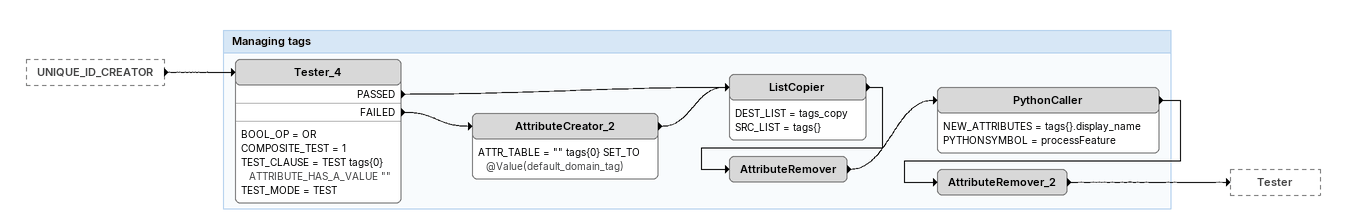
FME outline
UNIQUE_ID_CREATOR [outside]
    -> Tester_4

Bookmark: Managing tags
Tester_4
    BOOL_OP = OR
    COMPOSITE_TEST = 1
    TEST_CLAUSE = TEST tags{0} ATTRIBUTE_HAS_A_VALUE ""
    TEST_MODE = TEST
    PASSED -> ListCopier
    FAILED -> AttributeCreator_2
AttributeCreator_2
    ATTR_TABLE = "" tags{0} SET_TO @Value(default_domain_tag)
    -> ListCopier
ListCopier
    DEST_LIST = tags_copy
    SRC_LIST = tags{}
    -> AttributeRemover
AttributeRemover
    -> PythonCaller
PythonCaller
    NEW_ATTRIBUTES = tags{}.display_name
    PYTHONSYMBOL = processFeature
    -> AttributeRemover_2
AttributeRemover_2
    -> Tester
